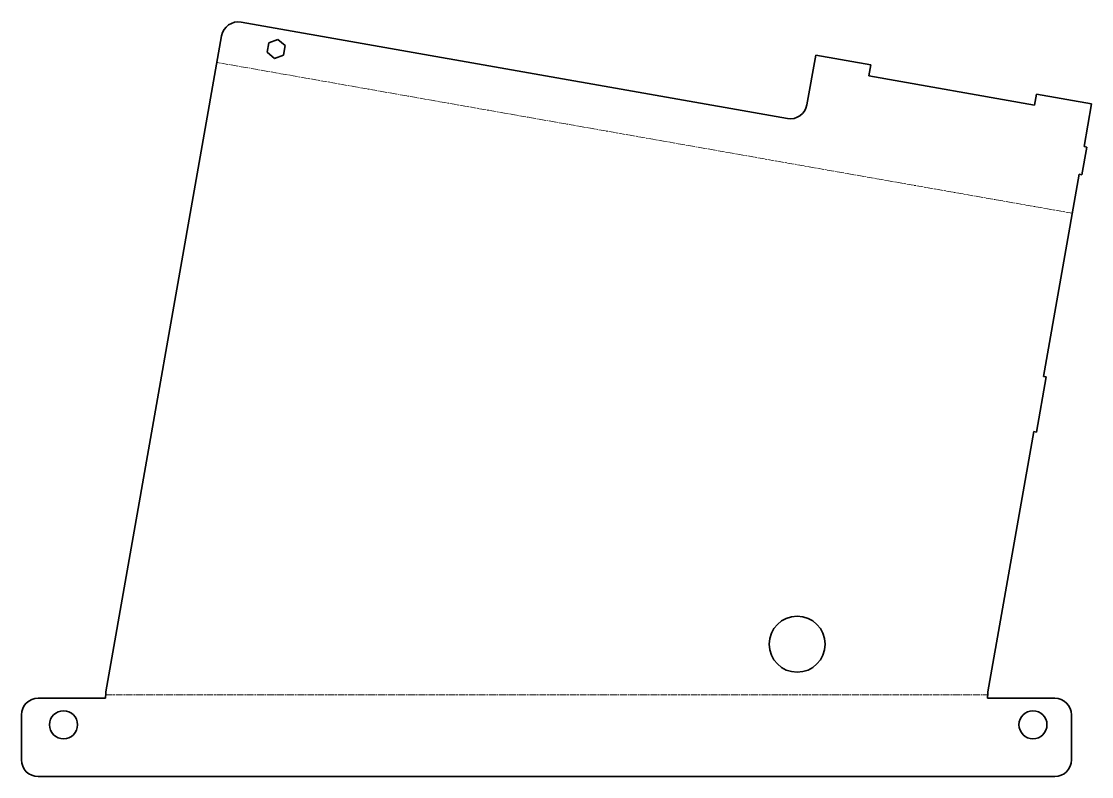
# Model space of a CAD drawing. Header units: inches. Extents: x 0 to 382, y 0 to 270.
import ezdxf

# ---------------------------------------------------------------- set-up
doc = ezdxf.new("R2010")
doc.units = ezdxf.units.IN
doc.header["$MEASUREMENT"] = 0
doc.linetypes.add('Chain', pattern=[13.68, 9.12, -1.14, 2.28, -1.14])
doc.layers.add('SIMUMAK Bend Centerline (ISO)', color=7, linetype='Chain', lineweight=9)
doc.layers.add('SIMUMAK Visible (ISO)', color=7, linetype='Continuous', lineweight=35)

# ---------------------------------------------------------------- blocks, each defined once
blk = doc.blocks.new('AMB-04-TAPFR02_Sheet_2_AMB-04-TAPFR02 (desplegada)')
at = {"layer": 'SIMUMAK Bend Centerline (ISO)', "ltscale": 0.263158}
for p, q in [((184.1, 66.4), (-121.19, 120.23)), ((-160.89, -105.55), (153.89, -105.55))]:
    blk.add_line(p, q, dxfattribs=at)
at = {"layer": 'SIMUMAK Visible (ISO)'}
for p, q in [((82.42, 100.2), (-112.57, 134.59)), ((-160.8, -104.42), (-119.52, 129.72)), ((-103.3, 123.83), (-102.69, 127.24)), ((-102.69, 127.24), (-99.44, 128.43)), ((-99.44, 128.43), (-96.79, 126.2)), ((-96.79, 126.2), (-97.39, 122.79)), ((-100.64, 121.6), (-103.3, 123.83)), ((-97.39, 122.79), (-100.64, 121.6)), ((92.5, 122.8), (89.37, 105.07)), ((112.2, 119.32), (92.5, 122.8)), ((111.5, 115.39), (112.2, 119.32)), ((111.5, 115.39), (170.59, 104.97)), ((171.28, 108.91), (170.59, 104.97)), ((190.98, 105.43), (171.28, 108.91)), ((190.98, 105.43), (188.29, 90.17)), ((187.54, 80.15), (189.27, 89.99)), ((189.27, 89.99), (188.29, 90.17)), ((186.55, 80.32), (173.83, 8.17)), ((186.55, 80.32), (187.54, 80.15)), ((171.34, -11.7), (174.82, 8)), ((174.82, 8), (173.83, 8.17)), ((170.36, -11.53), (153.98, -104.42)), ((170.36, -11.53), (171.34, -11.7)), ((-160.98, -106.68), (-184.98, -106.68)), ((177.8, -106.68), (153.8, -106.68)), ((-190.98, -112.68), (-190.98, -128.68)), ((183.8, -128.68), (183.8, -112.68)), ((-184.98, -134.68), (177.8, -134.68))]:
    blk.add_line(p, q, dxfattribs=at)
for centre, radius in [((85.9, -87.42), 10), ((-175.94, -116.18), 5), ((170.06, -116.18), 5)]:
    blk.add_circle(centre, radius, dxfattribs=at)
at = {"layer": 'SIMUMAK Visible (ISO)', "extrusion": (0, 0, -1)}
for centre, start, end in [((113.61, 128.68), 10, 100), ((184.98, -112.68), 0, 90), ((-177.8, -112.68), 90, 180), ((184.98, -128.68), 270, 0), ((-177.8, -128.68), 180, 270)]:
    blk.add_arc(centre, 6, start, end, dxfattribs=at)
at = {"layer": 'SIMUMAK Visible (ISO)'}
blk.add_arc((83.46, 106.11), 6, 260, 350, dxfattribs=at)
for points in [[(-160.98, -106.68), (-160.92, -105.92), (-160.86, -105.17), (-160.8, -104.42)], [(153.98, -104.42), (153.92, -105.17), (153.86, -105.92), (153.8, -106.68)]]:
    blk.add_open_spline(points, degree=3, dxfattribs=at)

msp = doc.modelspace()

# ---------------------------------------------------------------- block references
msp.add_blockref('AMB-04-TAPFR02_Sheet_2_AMB-04-TAPFR02 (desplegada)', (190.98, 134.68))

doc.saveas('drawing.dxf')
